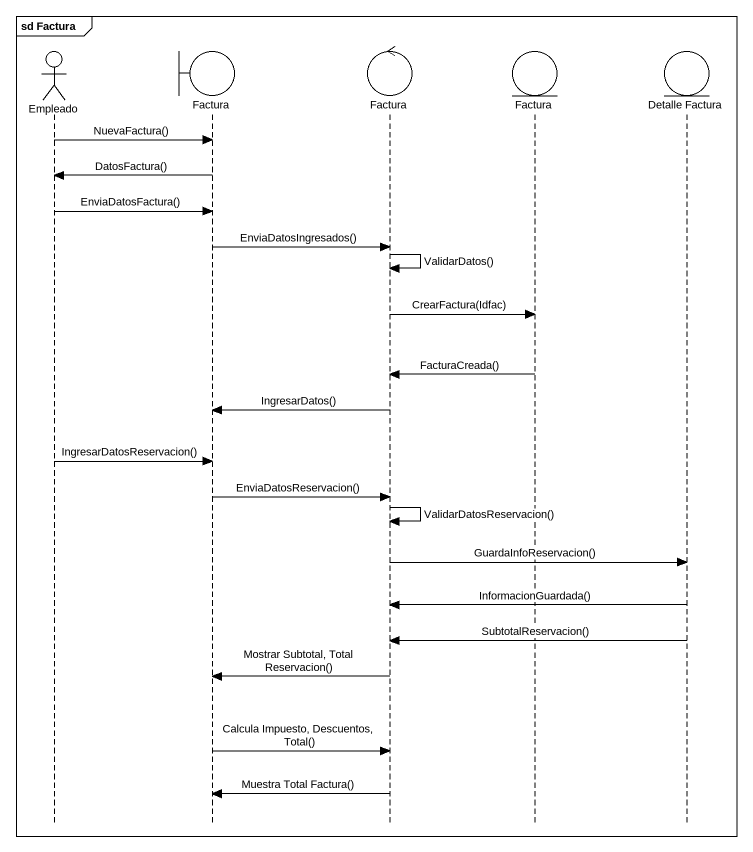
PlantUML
@startuml
mainframe sd Factura
hide footbox
actor Empleado
boundary Factura
control "Factura" as Factura_2
entity "Factura" as Factura_3
entity "Detalle Factura" as Detalle_Factura

Empleado -> Factura : NuevaFactura()
Factura -> Empleado : DatosFactura()
Empleado -> Factura : EnviaDatosFactura()
Factura -> Factura_2 : EnviaDatosIngresados()
Factura_2 -> Factura_2 : ValidarDatos()
Factura_2 -> Factura_3 : CrearFactura(Idfac)
Factura_3 -> Factura_2 : FacturaCreada()
Factura_2 -> Factura : IngresarDatos()
Empleado -> Factura : IngresarDatosReservacion()
Factura -> Factura_2 : EnviaDatosReservacion()
Factura_2 -> Factura_2 : ValidarDatosReservacion()
Factura_2 -> Detalle_Factura : GuardaInfoReservacion()
Detalle_Factura -> Factura_2 : InformacionGuardada()
Detalle_Factura -> Factura_2 : SubtotalReservacion()
Factura_2 -> Factura : Mostrar Subtotal, Total Reservacion()
Factura -> Factura_2 : Calcula Impuesto, Descuentos, Total()
Factura_2 -> Factura : Muestra Total Factura()
@enduml
